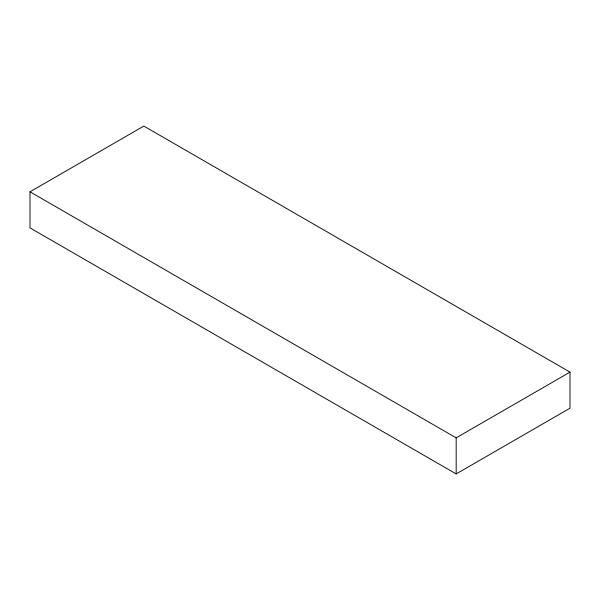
<?xml version="1.0" encoding="UTF-8"?>
<svg xmlns="http://www.w3.org/2000/svg" width="600" height="600" viewBox="0 0 600 600"><rect width="100%" height="100%" fill="white"/><g stroke="black" fill="none" stroke-linecap="round" stroke-linejoin="round"><path stroke-width="0.9" d="M30 191.805L143.828 126.083L570 372.127L570 408.195L456.173 473.918L30 227.873L30 191.805L456.173 437.85L570 372.127M456.173 437.85L456.173 473.918"/></g></svg>
